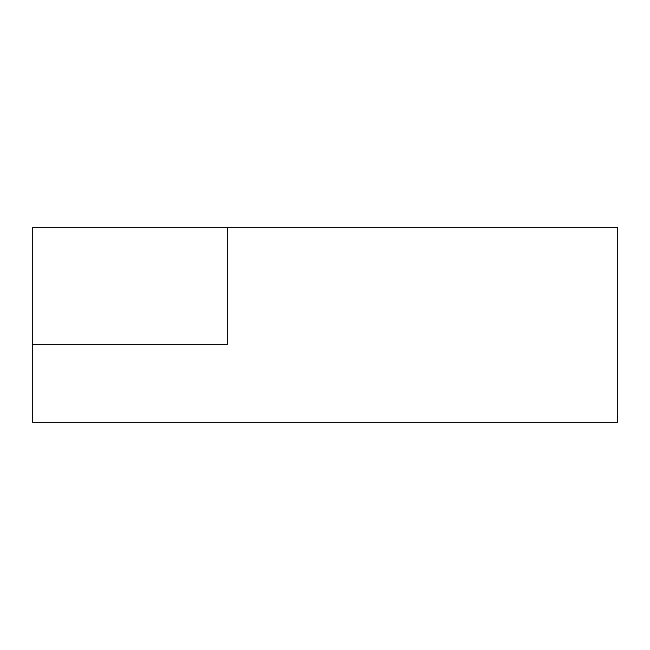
<?xml version="1.0" encoding="UTF-8"?>
<svg xmlns="http://www.w3.org/2000/svg" width="650" height="650" viewBox="0 0 650 650"><rect width="100%" height="100%" fill="white"/><g stroke="black" fill="none" stroke-linecap="round" stroke-linejoin="round"><path stroke-width="0.97" d="M32.5 344.5L227.5 344.5L227.5 227.5M617.5 227.5L32.5 227.5L32.5 422.5L617.5 422.5L617.5 227.5"/></g></svg>
